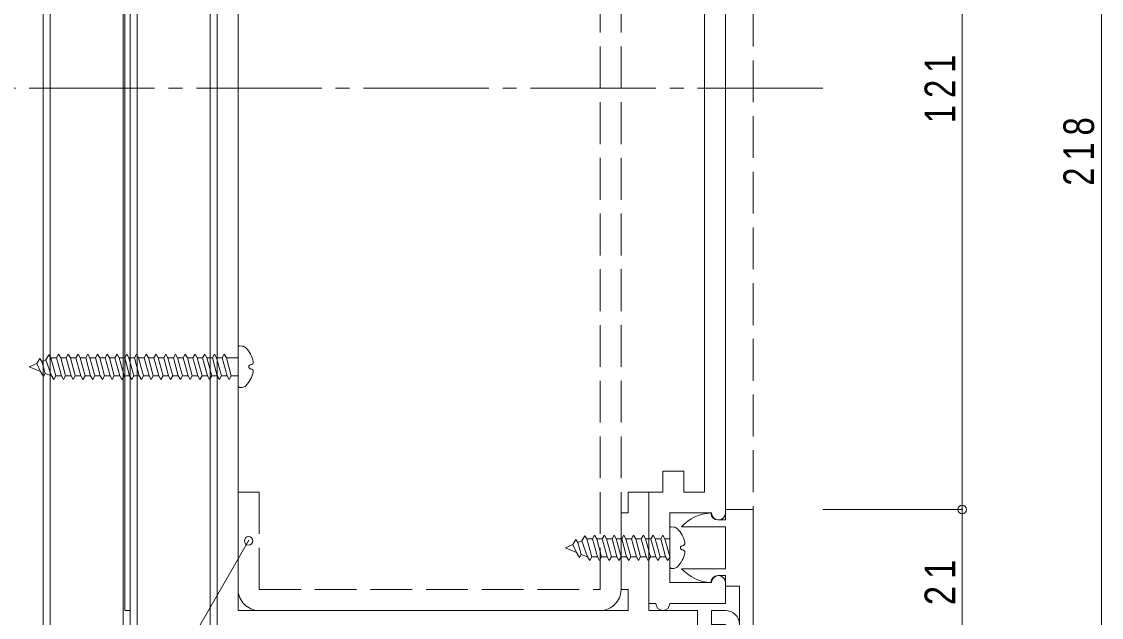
# Model space of a CAD drawing. Units: millimetres at full size, sheet at 1:2. Extents: x -282 to 282, y -195 to 195.
# Drawn here: x -184.1 to -29, y -63.5 to 22.1 of the extents above; entities that cross this region are included whole.
import ezdxf

# ---------------------------------------------------------------- set-up
doc = ezdxf.new("R2010")
doc.units = ezdxf.units.MM
doc.header["$LTSCALE"] = 2
doc.header["$PDMODE"] = 32
doc.header["$PDSIZE"] = 1.2
doc.linetypes.add('CHAIN2', pattern=[12, 9, -1, 1, -1])
doc.linetypes.add('DASHED3', pattern=[4, 3, -1])
for name, color, linetype, lineweight in [('4-0_ＫＢ製品', 2, 'Continuous', 9), ('4-1_躯体', 3, 'Continuous', 9), ('4-3_寸法', 4, 'Continuous', 9), ('4-4_引出線字', 4, 'Continuous', 9), ('4-8_他製品', 7, 'DASHED3', 9), ('4-9_他製品', 7, 'Continuous', 9), ('4-A_ベース', 3, 'Continuous', 9), ('4-B', 7, 'Continuous', 9), ('4-C', 2, 'Continuous', 9)]:
    doc.layers.add(name, color=color, linetype=linetype, lineweight=lineweight)
doc.styles.add('HGｺﾞｼｯｸM', font='')
doc.styles.get('HGｺﾞｼｯｸM').set_extended_font_data('HGｺﾞｼｯｸM')

msp = doc.modelspace()

# ---------------------------------------------------------------- linework, layer by layer
at = {"layer": '4-0_ＫＢ製品', "linetype": 'DASHED3'}
msp.add_line((-79, 112.5), (-79, -84.605), dxfattribs=at)
at = {"layer": '4-0_ＫＢ製品'}
for p, q in [((-83, 73.5), (-83, -48.5)), ((-86, -45.5), (-86, 70.5)), ((-85, -48.5), (-91, -48.5)), ((-91, -58.5), (-91, -48.5)), ((-85, -58.5), (-91, -58.5)), ((-83, -58.5), (-83, -61.5)), ((-94, -61.5), (-93, -61.5)), ((-91, -61.5), (-83, -61.5))]:
    msp.add_line(p, q, dxfattribs=at)
msp.add_lwpolyline([(-94, -61.5), (-94, -45.5), (-92, -45.5), (-92, -42.5), (-89, -42.5), (-89, -45.5), (-86, -45.5)], dxfattribs=at)
for centre, start, end in [((-84, -48.5), 180, 0), ((-84, -58.5), 0, 180), ((-92, -61.5), 180, 0)]:
    msp.add_arc(centre, 1, start, end, dxfattribs=at)
at = {"layer": '4-1_躯体'}
for p, q in [((-181, -150), (-181, 175)), ((-180, -150), (-180, 175)), ((-169.5, -150), (-169.5, 175)), ((-168.5, -150), (-168.5, 175)), ((-167.5, -150), (-167.5, 175)), ((-157, -150), (-157, 175)), ((-156, -150), (-156, 175))]:
    msp.add_line(p, q, dxfattribs=at)
at = {"layer": '4-3_寸法'}
for p, q in [((-29, 112.5), (-29, -105.5)), ((-49, 73), (-49, -48)), ((-49, -48), (-69, -48)), ((-49, -48), (-49, -69))]:
    msp.add_line(p, q, dxfattribs=at)
msp.add_point((-49, -48), dxfattribs=at)
at = {"layer": '4-4_引出線字'}
msp.add_line((-151.5, -52.5), (-199.42, -135.5), dxfattribs=at)
msp.add_point((-151.5, -52.5), dxfattribs=at)
at = {"layer": '4-8_他製品'}
for p, q in [((-98, -59.5), (-98, 84.5)), ((-150, -45.5), (-153, -45.5)), ((-153, -59.5), (-153, -45.5)), ((-150, -62.5), (-101, -62.5))]:
    msp.add_line(p, q, dxfattribs=at)
at = {"layer": '4-8_他製品', "linetype": 'CHAIN2'}
msp.add_line((-69, 12.5), (-191, 12.5), dxfattribs=at)
at = {"layer": '4-8_他製品'}
msp.add_lwpolyline([(-150, -45.5), (-150, -59.5), (-101, -59.5), (-101, 84.5), (-150, 84.5), (-150, 70.5), (-153, 70.5)], dxfattribs=at)
for centre, start, end in [((-150, -59.5), 180, 270), ((-101, -59.5), 270, 0)]:
    msp.add_arc(centre, 3, start, end, dxfattribs=at)
at = {"layer": '4-9_他製品'}
for p, q in [((-169.3, -62.5), (-169.3, 87.5)), ((-168.5, 87.5), (-168.5, -62.5)), ((-168.5, -62.5), (-169.3, -62.5))]:
    msp.add_line(p, q, dxfattribs=at)
at = {"layer": '4-A_ベース'}
for p, q in [((-156, 106.5), (-156, -102.5)), ((-153, 102.257), (-153, -62.5)), ((-97, -45.5), (-97, -48.5)), ((-97, -45.5), (-94, -45.5)), ((-94, -45.5), (-94, -62.5)), ((-98, -48.5), (-98, -59.5)), ((-98, -48.5), (-97, -48.5)), ((-97, -59.5), (-98, -59.5)), ((-97, -59.5), (-97, -62.5)), ((-97, -62.5), (-153, -62.5))]:
    msp.add_line(p, q, dxfattribs=at)
msp.add_lwpolyline([(-94, -62.5), (-87, -62.5), (-87, -65.5)], dxfattribs=at)
at = {"layer": '4-B'}
for p, q in [((-153, -24.671), (-153, -30.329)), ((-152.431, -24.534), (-152.814, -24.501)), ((-181.907, -27.047), (-181.476, -26.3)), ((-181.476, -26.3), (-181.211, -26.759)), ((-180.61, -26.51), (-180.179, -25.763)), ((-180.179, -25.763), (-179.893, -26.2)), ((-179.099, -26.2), (-179.893, -26.2)), ((-179.893, -26.2), (-179.193, -28.8)), ((-179.099, -26.2), (-178.796, -25.675)), ((-178.399, -28.8), (-179.099, -26.2)), ((-178.796, -25.675), (-178.493, -26.2)), ((-177.699, -26.2), (-178.493, -26.2)), ((-178.493, -26.2), (-177.793, -28.8)), ((-177.699, -26.2), (-177.396, -25.675)), ((-176.999, -28.8), (-177.699, -26.2)), ((-177.396, -25.675), (-177.093, -26.2)), ((-176.299, -26.2), (-177.093, -26.2)), ((-177.093, -26.2), (-176.393, -28.8)), ((-176.299, -26.2), (-175.996, -25.675)), ((-175.599, -28.8), (-176.299, -26.2)), ((-175.996, -25.675), (-175.693, -26.2)), ((-174.899, -26.2), (-175.693, -26.2)), ((-175.693, -26.2), (-174.993, -28.8)), ((-174.899, -26.2), (-174.596, -25.675)), ((-174.199, -28.8), (-174.899, -26.2)), ((-174.596, -25.675), (-174.293, -26.2)), ((-173.499, -26.2), (-174.293, -26.2)), ((-174.293, -26.2), (-173.593, -28.8)), ((-173.499, -26.2), (-173.196, -25.675)), ((-172.799, -28.8), (-173.499, -26.2)), ((-173.196, -25.675), (-172.893, -26.2)), ((-172.893, -26.2), (-172.193, -28.8)), ((-172.099, -26.2), (-172.893, -26.2)), ((-172.099, -26.2), (-171.796, -25.675)), ((-171.399, -28.8), (-172.099, -26.2)), ((-171.796, -25.675), (-171.493, -26.2)), ((-170.699, -26.2), (-171.493, -26.2)), ((-171.493, -26.2), (-170.793, -28.8)), ((-170.699, -26.2), (-170.396, -25.675)), ((-169.999, -28.8), (-170.699, -26.2)), ((-170.396, -25.675), (-170.093, -26.2)), ((-170.093, -26.2), (-169.393, -28.8)), ((-169.299, -26.2), (-170.093, -26.2)), ((-169.299, -26.2), (-168.996, -25.675)), ((-168.599, -28.8), (-169.299, -26.2)), ((-168.996, -25.675), (-168.693, -26.2)), ((-168.693, -26.2), (-167.993, -28.8)), ((-167.899, -26.2), (-168.693, -26.2)), ((-167.899, -26.2), (-167.596, -25.675)), ((-167.199, -28.8), (-167.899, -26.2)), ((-167.596, -25.675), (-167.293, -26.2)), ((-167.293, -26.2), (-166.593, -28.8)), ((-166.499, -26.2), (-167.293, -26.2)), ((-166.499, -26.2), (-166.196, -25.675)), ((-165.799, -28.8), (-166.499, -26.2)), ((-166.196, -25.675), (-165.893, -26.2)), ((-165.893, -26.2), (-165.193, -28.8)), ((-165.099, -26.2), (-165.893, -26.2)), ((-165.099, -26.2), (-164.796, -25.675)), ((-164.399, -28.8), (-165.099, -26.2)), ((-164.796, -25.675), (-164.493, -26.2)), ((-164.493, -26.2), (-163.793, -28.8)), ((-163.699, -26.2), (-164.493, -26.2)), ((-163.699, -26.2), (-163.396, -25.675)), ((-162.999, -28.8), (-163.699, -26.2)), ((-163.396, -25.675), (-163.093, -26.2)), ((-163.093, -26.2), (-162.393, -28.8)), ((-162.299, -26.2), (-163.093, -26.2)), ((-162.299, -26.2), (-161.996, -25.675)), ((-161.599, -28.8), (-162.299, -26.2)), ((-161.996, -25.675), (-161.693, -26.2)), ((-161.693, -26.2), (-160.993, -28.8)), ((-160.899, -26.2), (-161.693, -26.2)), ((-160.899, -26.2), (-160.596, -25.675)), ((-160.199, -28.8), (-160.899, -26.2)), ((-160.596, -25.675), (-160.293, -26.2)), ((-160.293, -26.2), (-159.593, -28.8)), ((-159.499, -26.2), (-160.293, -26.2)), ((-159.499, -26.2), (-159.196, -25.675)), ((-158.799, -28.8), (-159.499, -26.2)), ((-159.196, -25.675), (-158.893, -26.2)), ((-158.893, -26.2), (-158.193, -28.8)), ((-158.099, -26.2), (-158.893, -26.2)), ((-158.099, -26.2), (-157.796, -25.675)), ((-157.399, -28.8), (-158.099, -26.2)), ((-157.796, -25.675), (-157.493, -26.2)), ((-157.493, -26.2), (-156.793, -28.8)), ((-156.699, -26.2), (-157.493, -26.2)), ((-156.699, -26.2), (-156.396, -25.675)), ((-155.999, -28.8), (-156.699, -26.2)), ((-156.396, -25.675), (-156.093, -26.2)), ((-156.093, -26.2), (-155.393, -28.8)), ((-155.299, -26.2), (-156.093, -26.2)), ((-155.299, -26.2), (-154.996, -25.675)), ((-154.599, -28.8), (-155.299, -26.2)), ((-154.996, -25.675), (-154.693, -26.2)), ((-154.693, -26.2), (-153.993, -28.8)), ((-154.693, -26.2), (-153, -26.2)), ((-183, -27.5), (-181.907, -27.047)), ((-181.407, -28.16), (-183, -27.5)), ((-181.407, -28.16), (-181.907, -27.047)), ((-180.61, -26.51), (-181.211, -26.759)), ((-181.211, -26.759), (-180.711, -28.448)), ((-179.799, -28.8), (-180.61, -26.51)), ((-180.976, -28.907), (-181.407, -28.16)), ((-180.711, -28.448), (-180.976, -28.907)), ((-179.799, -28.8), (-180.711, -28.448)), ((-179.496, -29.325), (-179.799, -28.8)), ((-179.193, -28.8), (-179.496, -29.325)), ((-178.399, -28.8), (-179.193, -28.8)), ((-178.096, -29.325), (-178.399, -28.8)), ((-177.793, -28.8), (-178.096, -29.325)), ((-176.999, -28.8), (-177.793, -28.8)), ((-176.696, -29.325), (-176.999, -28.8)), ((-176.393, -28.8), (-176.696, -29.325)), ((-175.599, -28.8), (-176.393, -28.8)), ((-175.296, -29.325), (-175.599, -28.8)), ((-174.993, -28.8), (-175.296, -29.325)), ((-174.199, -28.8), (-174.993, -28.8)), ((-173.896, -29.325), (-174.199, -28.8)), ((-173.593, -28.8), (-173.896, -29.325)), ((-172.799, -28.8), (-173.593, -28.8)), ((-172.496, -29.325), (-172.799, -28.8)), ((-172.193, -28.8), (-172.496, -29.325)), ((-171.399, -28.8), (-172.193, -28.8)), ((-171.096, -29.325), (-171.399, -28.8)), ((-170.793, -28.8), (-171.096, -29.325)), ((-169.999, -28.8), (-170.793, -28.8)), ((-169.696, -29.325), (-169.999, -28.8)), ((-169.393, -28.8), (-169.696, -29.325)), ((-168.599, -28.8), (-169.393, -28.8)), ((-168.296, -29.325), (-168.599, -28.8)), ((-167.993, -28.8), (-168.296, -29.325)), ((-167.199, -28.8), (-167.993, -28.8)), ((-166.896, -29.325), (-167.199, -28.8)), ((-166.593, -28.8), (-166.896, -29.325)), ((-165.799, -28.8), (-166.593, -28.8)), ((-165.496, -29.325), (-165.799, -28.8)), ((-165.193, -28.8), (-165.496, -29.325)), ((-164.399, -28.8), (-165.193, -28.8)), ((-164.096, -29.325), (-164.399, -28.8)), ((-163.793, -28.8), (-164.096, -29.325)), ((-162.999, -28.8), (-163.793, -28.8)), ((-162.696, -29.325), (-162.999, -28.8)), ((-162.393, -28.8), (-162.696, -29.325)), ((-161.599, -28.8), (-162.393, -28.8)), ((-161.296, -29.325), (-161.599, -28.8)), ((-160.993, -28.8), (-161.296, -29.325)), ((-160.199, -28.8), (-160.993, -28.8)), ((-159.896, -29.325), (-160.199, -28.8)), ((-159.593, -28.8), (-159.896, -29.325)), ((-158.799, -28.8), (-159.593, -28.8)), ((-158.496, -29.325), (-158.799, -28.8)), ((-158.193, -28.8), (-158.496, -29.325)), ((-157.399, -28.8), (-158.193, -28.8)), ((-157.096, -29.325), (-157.399, -28.8)), ((-156.793, -28.8), (-157.096, -29.325)), ((-155.999, -28.8), (-156.793, -28.8)), ((-155.696, -29.325), (-155.999, -28.8)), ((-155.393, -28.8), (-155.696, -29.325)), ((-154.599, -28.8), (-155.393, -28.8)), ((-154.296, -29.325), (-154.599, -28.8)), ((-153.993, -28.8), (-154.296, -29.325)), ((-153.993, -28.8), (-153, -28.8)), ((-153, -30.329), (-152.814, -30.499)), ((-152.814, -30.499), (-152.431, -30.466)), ((-91, -50.671), (-91, -56.329)), ((-90.431, -50.534), (-90.814, -50.501)), ((-104.907, -53.047), (-104.476, -52.3)), ((-104.476, -52.3), (-104.211, -52.759)), ((-103.61, -52.51), (-104.211, -52.759)), ((-103.61, -52.51), (-103.179, -51.763)), ((-102.799, -54.8), (-103.61, -52.51)), ((-103.179, -51.763), (-102.893, -52.2)), ((-102.099, -52.2), (-102.893, -52.2)), ((-102.893, -52.2), (-102.193, -54.8)), ((-102.099, -52.2), (-101.796, -51.675)), ((-101.399, -54.8), (-102.099, -52.2)), ((-101.796, -51.675), (-101.493, -52.2)), ((-100.699, -52.2), (-101.493, -52.2)), ((-101.493, -52.2), (-100.793, -54.8)), ((-100.699, -52.2), (-100.396, -51.675)), ((-99.999, -54.8), (-100.699, -52.2)), ((-100.396, -51.675), (-100.093, -52.2)), ((-99.299, -52.2), (-100.093, -52.2)), ((-100.093, -52.2), (-99.393, -54.8)), ((-99.299, -52.2), (-98.996, -51.675)), ((-98.599, -54.8), (-99.299, -52.2)), ((-98.996, -51.675), (-98.693, -52.2)), ((-97.899, -52.2), (-98.693, -52.2)), ((-98.693, -52.2), (-97.993, -54.8)), ((-97.899, -52.2), (-97.596, -51.675)), ((-97.199, -54.8), (-97.899, -52.2)), ((-97.596, -51.675), (-97.293, -52.2)), ((-96.499, -52.2), (-97.293, -52.2)), ((-97.293, -52.2), (-96.593, -54.8)), ((-96.499, -52.2), (-96.196, -51.675)), ((-95.799, -54.8), (-96.499, -52.2)), ((-96.196, -51.675), (-95.893, -52.2)), ((-95.893, -52.2), (-95.193, -54.8)), ((-95.099, -52.2), (-95.893, -52.2)), ((-95.099, -52.2), (-94.796, -51.675)), ((-94.399, -54.8), (-95.099, -52.2)), ((-94.796, -51.675), (-94.493, -52.2)), ((-93.699, -52.2), (-94.493, -52.2)), ((-94.493, -52.2), (-93.793, -54.8)), ((-93.699, -52.2), (-93.396, -51.675)), ((-92.999, -54.8), (-93.699, -52.2)), ((-93.396, -51.675), (-93.093, -52.2)), ((-93.093, -52.2), (-92.393, -54.8)), ((-92.299, -52.2), (-93.093, -52.2)), ((-92.299, -52.2), (-91.996, -51.675)), ((-91.599, -54.8), (-92.299, -52.2)), ((-91.996, -51.675), (-91.693, -52.2)), ((-106, -53.5), (-104.907, -53.047)), ((-104.407, -54.16), (-106, -53.5)), ((-104.407, -54.16), (-104.907, -53.047)), ((-103.976, -54.907), (-104.407, -54.16)), ((-104.211, -52.759), (-103.711, -54.448)), ((-103.711, -54.448), (-103.976, -54.907)), ((-102.799, -54.8), (-103.711, -54.448)), ((-102.496, -55.325), (-102.799, -54.8)), ((-102.193, -54.8), (-102.496, -55.325)), ((-101.399, -54.8), (-102.193, -54.8)), ((-101.096, -55.325), (-101.399, -54.8)), ((-100.793, -54.8), (-101.096, -55.325)), ((-99.999, -54.8), (-100.793, -54.8)), ((-99.696, -55.325), (-99.999, -54.8)), ((-99.393, -54.8), (-99.696, -55.325)), ((-98.599, -54.8), (-99.393, -54.8)), ((-98.296, -55.325), (-98.599, -54.8)), ((-97.993, -54.8), (-98.296, -55.325)), ((-97.199, -54.8), (-97.993, -54.8)), ((-96.896, -55.325), (-97.199, -54.8)), ((-96.593, -54.8), (-96.896, -55.325)), ((-95.799, -54.8), (-96.593, -54.8)), ((-95.496, -55.325), (-95.799, -54.8)), ((-95.193, -54.8), (-95.496, -55.325)), ((-94.399, -54.8), (-95.193, -54.8)), ((-94.096, -55.325), (-94.399, -54.8)), ((-93.793, -54.8), (-94.096, -55.325)), ((-92.999, -54.8), (-93.793, -54.8)), ((-92.696, -55.325), (-92.999, -54.8)), ((-92.393, -54.8), (-92.696, -55.325)), ((-91.599, -54.8), (-92.393, -54.8)), ((-91.296, -55.325), (-91.599, -54.8)), ((-91, -54.813), (-91.296, -55.325)), ((-91, -56.329), (-90.814, -56.499)), ((-90.814, -56.499), (-90.431, -56.466))]:
    msp.add_line(p, q, dxfattribs=at)
at = {"layer": '4-B', "color": 2}
for p, q in [((-83, -49.5), (-83, -48)), ((-79, -48), (-83, -48)), ((-79, -69), (-79, -48)), ((-83, -49.5), (-84.1, -49.5)), ((-83, -56.5), (-89.3, -56.5)), ((-81, -59), (-81, -69))]:
    msp.add_line(p, q, dxfattribs=at)
for points in [[(-83, -56.5), (-83, -50.5), (-89.3, -50.5)], [(-81, -59), (-83, -59), (-83, -57.5), (-84.1, -57.5)]]:
    msp.add_lwpolyline(points, dxfattribs=at)
at = {"layer": '4-B'}
msp.add_lwpolyline([(-91, -52.2), (-91.693, -52.2), (-91, -54.773)], dxfattribs=at)
for centre, radius, start, end in [((-152.829, -24.671), 0.171, 85, 180), ((-152.506, -25.388), 0.857, 45.10574, 85), ((-154.61, -27.5), 3.838, 10.59731, 45.10574), ((-151.173, -27.5), 0.3, 90, 270), ((-151.174, -26.857), 0.343, 270, 10.59731), ((-151.174, -28.143), 0.343, 349.40269, 90), ((-154.61, -27.5), 3.838, 314.89426, 349.40269), ((-152.506, -29.612), 0.857, 275, 314.89426), ((-90.829, -50.671), 0.171, 85, 180), ((-90.506, -51.388), 0.857, 45.10574, 85), ((-92.61, -53.5), 3.838, 10.59731, 45.10574), ((-92.61, -53.5), 3.838, 314.89426, 349.40269), ((-89.173, -53.5), 0.3, 90, 270), ((-89.174, -52.857), 0.343, 270, 10.59731), ((-89.174, -54.143), 0.343, 349.40269, 90), ((-90.506, -55.612), 0.857, 275, 314.89426)]:
    msp.add_arc(centre, radius, start, end, dxfattribs=at)
at = {"layer": '4-B', "color": 2}
for centre, radius, start, end in [((-84.822, -54.494), 6, 92.65457, 138.27212), ((-84.1, -48.5), 1, 180, 270), ((-84.822, -52.506), 6, 221.72788, 267.34543), ((-84.1, -58.5), 1, 90, 180)]:
    msp.add_arc(centre, radius, start, end, dxfattribs=at)
at = {"layer": '4-C'}
msp.add_lwpolyline([(-83, -62.5), (-85, -62.5), (-85, -64.5), (-83, -64.5), (-83, -69.5)], dxfattribs=at)
msp.add_arc((-83, -64.5), 2, 0, 90, dxfattribs=at)

# ---------------------------------------------------------------- texts
at = {"layer": '4-3_寸法', "color": 7, "char_height": 4.399, "attachment_point": 7, "rotation": 90, "style": 'HGｺﾞｼｯｸM'}
for s, insert in [('\\T1.38;\\W0.8;121', (-50, 7.5)), ('\\T1.38;\\W0.8;218', (-30, -1.5)), ('\\T1.36;\\W0.85;21', (-50, -61.75))]:
    msp.add_mtext(s, dxfattribs=dict(at, insert=insert))

doc.saveas('drawing.dxf')
